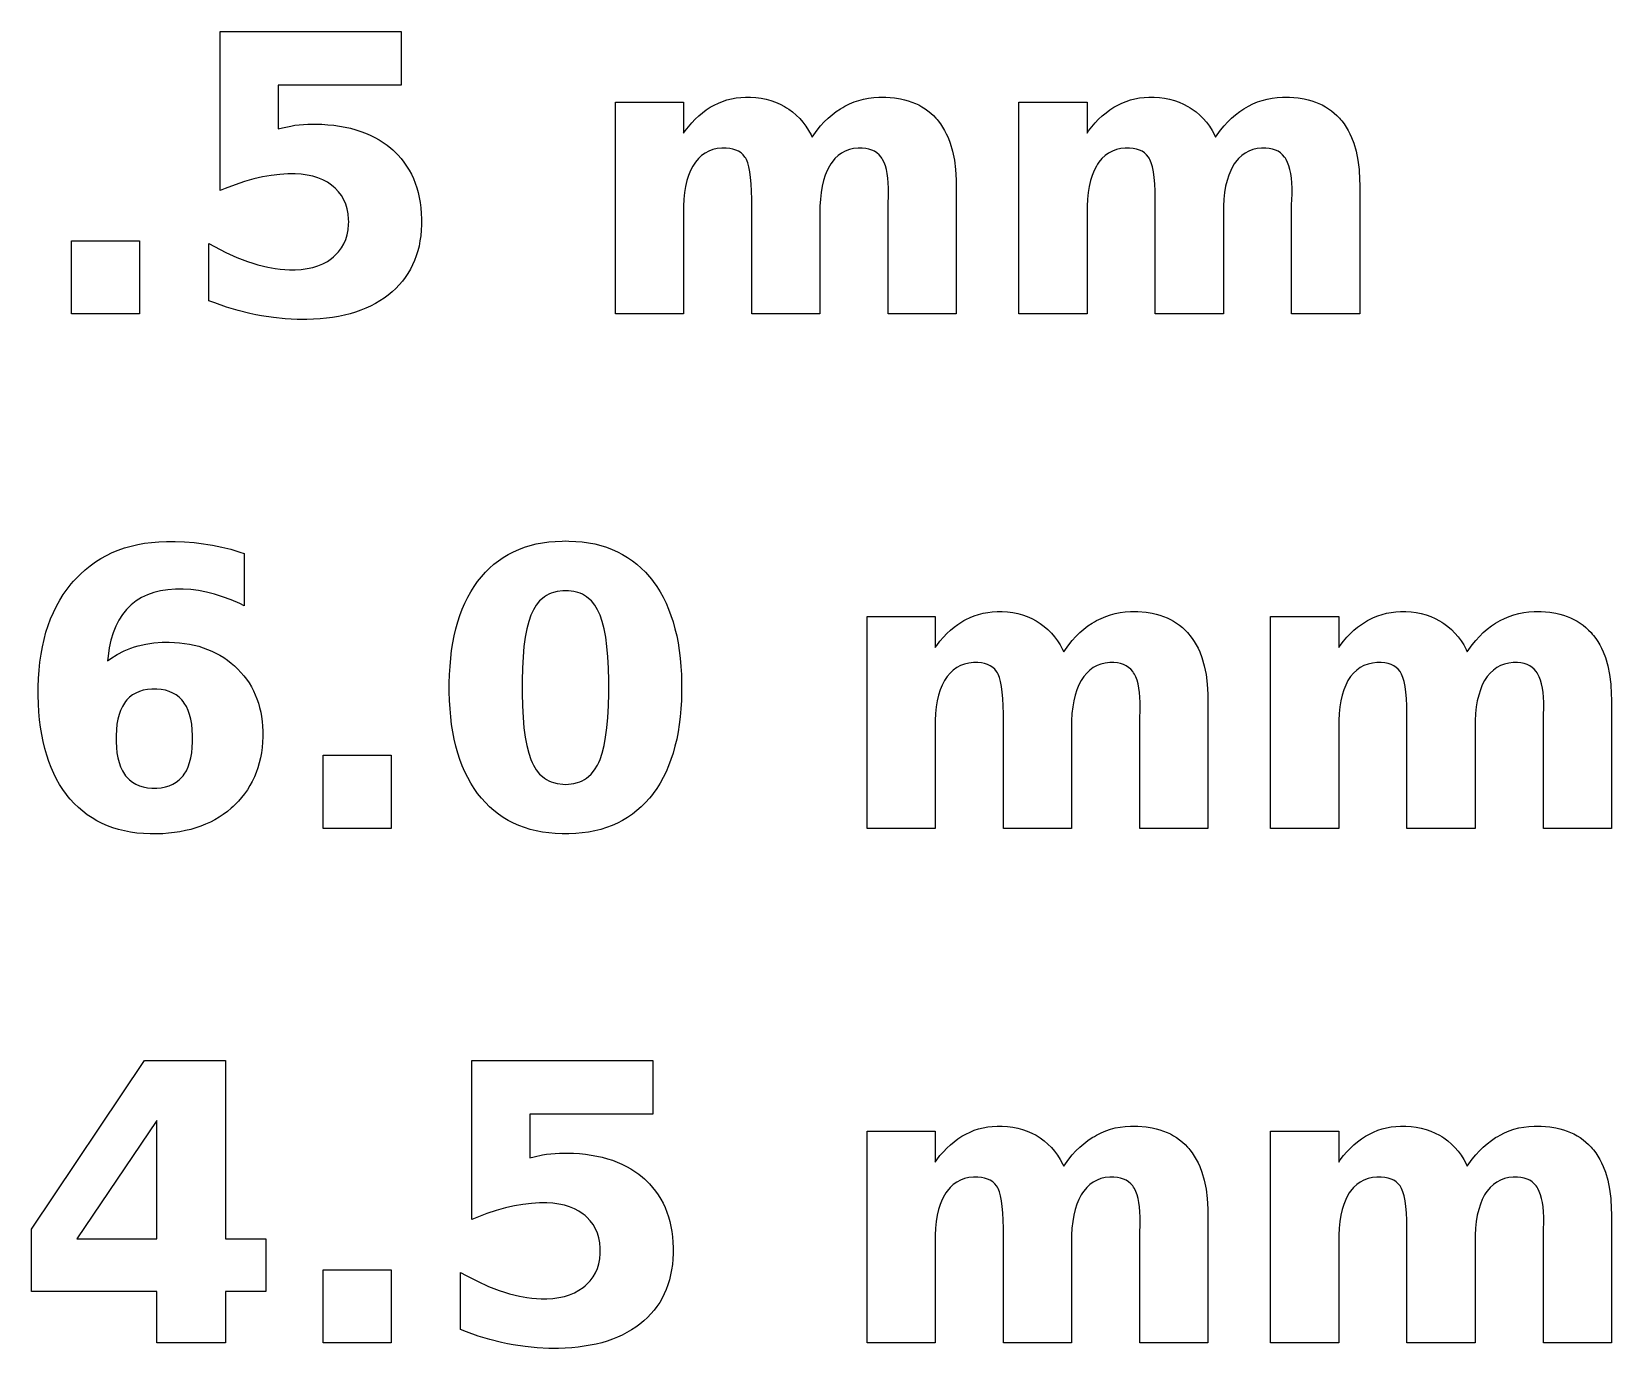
# Model space of a CAD drawing. Header units: millimetres. Extents: x 391 to 499, y 86 to 134.
# Drawn here: x 469.48 to 494.66, y 111.85 to 132.84 of the extents above; entities that cross this region are included whole.
import ezdxf

# ---------------------------------------------------------------- set-up
doc = ezdxf.new("R2010")
doc.units = ezdxf.units.MM
doc.layers.add('LEGEND_TEXT', color=7, linetype='Continuous')

msp = doc.modelspace()

# ---------------------------------------------------------------- linework, layer by layer
at = {"layer": 'LEGEND_TEXT'}
for points in [[(474.001, 131.364), (474.101, 131.361), (474.198, 131.354), (474.293, 131.344), (474.384, 131.332), (474.473, 131.315), (474.558, 131.296), (474.641, 131.274), (474.721, 131.248), (474.799, 131.219), (474.873, 131.187), (474.944, 131.151), (475.013, 131.113), (475.079, 131.071), (475.142, 131.026), (475.202, 130.978), (475.231, 130.952), (475.259, 130.926), (475.313, 130.872), (475.363, 130.816), (475.409, 130.757), (475.452, 130.695), (475.492, 130.631), (475.528, 130.564), (475.56, 130.495), (475.588, 130.424), (475.613, 130.349), (475.635, 130.273), (475.653, 130.193), (475.667, 130.112), (475.678, 130.027), (475.685, 129.941), (475.689, 129.851), (475.689, 129.806), (475.689, 129.76), (475.685, 129.672), (475.677, 129.585), (475.665, 129.502), (475.65, 129.42), (475.63, 129.342), (475.607, 129.265), (475.58, 129.191), (475.548, 129.12), (475.513, 129.051), (475.474, 128.984), (475.431, 128.92), (475.385, 128.859), (475.334, 128.8), (475.28, 128.743), (475.221, 128.689), (475.19, 128.663), (475.159, 128.637), (475.094, 128.589), (475.025, 128.544), (474.954, 128.502), (474.879, 128.463), (474.802, 128.428), (474.721, 128.396), (474.638, 128.366), (474.551, 128.341), (474.462, 128.318), (474.369, 128.299), (474.273, 128.283), (474.175, 128.27), (474.073, 128.26), (473.968, 128.254), (473.861, 128.25), (473.806, 128.25), (473.71, 128.251), (473.519, 128.26), (473.33, 128.279), (473.141, 128.307), (473.048, 128.324), (472.954, 128.344), (472.767, 128.391), (472.58, 128.447), (472.395, 128.513), (472.302, 128.549), (472.302, 129.462), (472.393, 129.411), (472.572, 129.319), (472.747, 129.239), (472.916, 129.173), (472.999, 129.145), (473.081, 129.12), (473.242, 129.081), (473.359, 129.06), (473.435, 129.05), (473.511, 129.044), (473.586, 129.04), (473.622, 129.04), (473.674, 129.041), (473.774, 129.047), (473.868, 129.06), (473.957, 129.079), (474.04, 129.105), (474.117, 129.137), (474.189, 129.176), (474.255, 129.221), (474.286, 129.246), (474.315, 129.273), (474.368, 129.329), (474.414, 129.39), (474.452, 129.455), (474.482, 129.525), (474.505, 129.599), (474.52, 129.678), (474.528, 129.762), (474.529, 129.806), (474.528, 129.85), (474.52, 129.934), (474.505, 130.013), (474.482, 130.088), (474.452, 130.158), (474.414, 130.223), (474.368, 130.284), (474.315, 130.34), (474.286, 130.366), (474.255, 130.391), (474.189, 130.436), (474.117, 130.474), (474.04, 130.506), (473.957, 130.532), (473.868, 130.551), (473.774, 130.564), (473.674, 130.571), (473.622, 130.571), (473.559, 130.57), (473.43, 130.562), (473.296, 130.546), (473.158, 130.521), (473.088, 130.506), (473.017, 130.489), (472.87, 130.447), (472.718, 130.398), (472.56, 130.339), (472.479, 130.306), (472.479, 132.838), (475.364, 132.838), (475.364, 131.984), (473.405, 131.984), (473.405, 131.288), (473.472, 131.305), (473.605, 131.333), (473.672, 131.344), (473.739, 131.353), (473.879, 131.363), (473.95, 131.364)], [(482.438, 131.65), (482.51, 131.686), (482.584, 131.717), (482.66, 131.742), (482.737, 131.763), (482.816, 131.778), (482.897, 131.788), (482.98, 131.794), (483.022, 131.794), (483.093, 131.793), (483.23, 131.782), (483.327, 131.766), (483.389, 131.752), (483.449, 131.735), (483.506, 131.715), (483.562, 131.693), (483.615, 131.668), (483.666, 131.64), (483.715, 131.609), (483.762, 131.575), (483.806, 131.539), (483.849, 131.5), (483.889, 131.458), (483.908, 131.435), (483.927, 131.413), (483.963, 131.366), (483.996, 131.316), (484.027, 131.263), (484.055, 131.208), (484.082, 131.151), (484.116, 131.06), (484.155, 130.93), (484.183, 130.789), (484.202, 130.638), (484.212, 130.477), (484.213, 130.393), (484.213, 128.338), (483.128, 128.338), (483.128, 130.098), (483.13, 130.138), (483.132, 130.179), (483.133, 130.23), (483.134, 130.299), (483.133, 130.343), (483.13, 130.427), (483.123, 130.504), (483.113, 130.575), (483.1, 130.64), (483.084, 130.699), (483.064, 130.752), (483.04, 130.798), (483.028, 130.819), (483.014, 130.839), (482.984, 130.874), (482.949, 130.905), (482.911, 130.93), (482.868, 130.95), (482.822, 130.965), (482.771, 130.976), (482.716, 130.981), (482.687, 130.981), (482.649, 130.98), (482.577, 130.972), (482.509, 130.956), (482.445, 130.933), (482.386, 130.901), (482.331, 130.861), (482.28, 130.814), (482.234, 130.758), (482.213, 130.728), (482.192, 130.695), (482.156, 130.625), (482.124, 130.548), (482.097, 130.463), (482.076, 130.372), (482.059, 130.273), (482.047, 130.167), (482.041, 130.055), (482.039, 129.996), (482.039, 128.338), (480.954, 128.338), (480.954, 130.098), (480.954, 130.166), (480.951, 130.294), (480.945, 130.409), (480.936, 130.512), (480.924, 130.602), (480.909, 130.68), (480.89, 130.745), (480.869, 130.798), (480.858, 130.819), (480.845, 130.839), (480.816, 130.874), (480.783, 130.905), (480.744, 130.93), (480.702, 130.95), (480.654, 130.965), (480.602, 130.976), (480.545, 130.981), (480.514, 130.981), (480.476, 130.98), (480.403, 130.972), (480.334, 130.956), (480.27, 130.933), (480.21, 130.901), (480.154, 130.861), (480.103, 130.813), (480.057, 130.757), (480.035, 130.727), (480.015, 130.694), (479.978, 130.623), (479.946, 130.546), (479.92, 130.462), (479.899, 130.371), (479.883, 130.273), (479.872, 130.168), (479.867, 130.057), (479.866, 129.998), (479.866, 128.338), (478.781, 128.338), (478.781, 131.713), (479.866, 131.713), (479.866, 131.219), (479.891, 131.255), (479.943, 131.322), (479.997, 131.384), (480.052, 131.442), (480.109, 131.496), (480.168, 131.545), (480.229, 131.59), (480.291, 131.631), (480.323, 131.65), (480.356, 131.667), (480.422, 131.699), (480.489, 131.726), (480.559, 131.748), (480.63, 131.767), (480.703, 131.78), (480.777, 131.789), (480.853, 131.794), (480.891, 131.794), (480.935, 131.794), (481.019, 131.788), (481.102, 131.778), (481.181, 131.762), (481.259, 131.741), (481.333, 131.714), (481.405, 131.683), (481.475, 131.646), (481.509, 131.625), (481.542, 131.604), (481.605, 131.557), (481.664, 131.507), (481.719, 131.452), (481.77, 131.393), (481.817, 131.33), (481.859, 131.262), (481.898, 131.19), (481.916, 131.153), (481.942, 131.192), (481.995, 131.265), (482.051, 131.334), (482.11, 131.399), (482.171, 131.458), (482.234, 131.513), (482.3, 131.564), (482.368, 131.609), (482.403, 131.63)], [(488.942, 131.686), (489.016, 131.717), (489.091, 131.742), (489.169, 131.763), (489.248, 131.778), (489.329, 131.788), (489.411, 131.794), (489.453, 131.794), (489.525, 131.793), (489.662, 131.782), (489.759, 131.766), (489.82, 131.752), (489.88, 131.735), (489.938, 131.715), (489.993, 131.693), (490.046, 131.668), (490.097, 131.64), (490.146, 131.609), (490.193, 131.575), (490.238, 131.539), (490.28, 131.5), (490.32, 131.458), (490.34, 131.435), (490.358, 131.413), (490.394, 131.366), (490.427, 131.316), (490.458, 131.263), (490.487, 131.208), (490.513, 131.151), (490.548, 131.06), (490.586, 130.93), (490.615, 130.789), (490.634, 130.638), (490.643, 130.477), (490.644, 130.393), (490.644, 128.338), (489.559, 128.338), (489.559, 130.098), (489.562, 130.138), (489.563, 130.179), (489.565, 130.23), (489.565, 130.299), (489.565, 130.343), (489.561, 130.427), (489.555, 130.504), (489.545, 130.575), (489.532, 130.64), (489.515, 130.699), (489.495, 130.752), (489.472, 130.798), (489.459, 130.819), (489.445, 130.839), (489.415, 130.874), (489.381, 130.905), (489.342, 130.93), (489.3, 130.95), (489.253, 130.965), (489.202, 130.976), (489.148, 130.981), (489.119, 130.981), (489.081, 130.98), (489.009, 130.972), (488.941, 130.956), (488.877, 130.933), (488.818, 130.901), (488.763, 130.861), (488.712, 130.814), (488.666, 130.758), (488.644, 130.728), (488.624, 130.695), (488.587, 130.625), (488.556, 130.548), (488.529, 130.463), (488.507, 130.372), (488.49, 130.273), (488.479, 130.167), (488.472, 130.055), (488.471, 129.996), (488.471, 128.338), (487.386, 128.338), (487.386, 130.098), (487.385, 130.166), (487.382, 130.294), (487.376, 130.409), (487.367, 130.512), (487.355, 130.602), (487.34, 130.68), (487.322, 130.745), (487.301, 130.798), (487.289, 130.819), (487.277, 130.839), (487.248, 130.874), (487.214, 130.905), (487.176, 130.93), (487.133, 130.95), (487.085, 130.965), (487.033, 130.976), (486.976, 130.981), (486.946, 130.981), (486.908, 130.98), (486.834, 130.972), (486.766, 130.956), (486.701, 130.933), (486.641, 130.901), (486.586, 130.861), (486.535, 130.813), (486.488, 130.757), (486.467, 130.727), (486.446, 130.694), (486.409, 130.623), (486.378, 130.546), (486.351, 130.462), (486.33, 130.371), (486.314, 130.273), (486.304, 130.168), (486.298, 130.057), (486.298, 129.998), (486.298, 128.338), (485.213, 128.338), (485.213, 131.713), (486.298, 131.713), (486.298, 131.219), (486.323, 131.255), (486.375, 131.322), (486.428, 131.384), (486.483, 131.442), (486.541, 131.496), (486.6, 131.545), (486.66, 131.59), (486.723, 131.631), (486.755, 131.65), (486.787, 131.667), (486.853, 131.699), (486.921, 131.726), (486.99, 131.748), (487.061, 131.767), (487.134, 131.78), (487.208, 131.789), (487.284, 131.794), (487.323, 131.794), (487.366, 131.794), (487.451, 131.788), (487.533, 131.778), (487.613, 131.762), (487.69, 131.741), (487.765, 131.714), (487.837, 131.683), (487.906, 131.646), (487.94, 131.625), (487.973, 131.604), (488.036, 131.557), (488.096, 131.507), (488.15, 131.452), (488.201, 131.393), (488.248, 131.33), (488.291, 131.262), (488.329, 131.19), (488.347, 131.153), (488.373, 131.192), (488.427, 131.265), (488.483, 131.334), (488.541, 131.399), (488.602, 131.458), (488.666, 131.513), (488.731, 131.564), (488.799, 131.609), (488.834, 131.63), (488.87, 131.65)], [(470.111, 128.338), (470.111, 129.504), (471.196, 129.504), (471.196, 128.338)], [(471.831, 123.953), (471.767, 123.952), (471.645, 123.943), (471.53, 123.925), (471.422, 123.898), (471.321, 123.862), (471.227, 123.817), (471.14, 123.763), (471.061, 123.7), (471.024, 123.665), (470.989, 123.628), (470.924, 123.547), (470.867, 123.458), (470.817, 123.36), (470.775, 123.253), (470.74, 123.138), (470.713, 123.014), (470.693, 122.881), (470.686, 122.811), (470.737, 122.847), (470.84, 122.911), (470.948, 122.967), (471.059, 123.013), (471.117, 123.032), (471.175, 123.049), (471.297, 123.077), (471.424, 123.096), (471.556, 123.105), (471.624, 123.106), (471.667, 123.106), (471.751, 123.103), (471.833, 123.096), (471.913, 123.087), (471.991, 123.074), (472.066, 123.059), (472.14, 123.04), (472.212, 123.017), (472.281, 122.992), (472.349, 122.964), (472.414, 122.932), (472.478, 122.898), (472.539, 122.86), (472.598, 122.819), (472.655, 122.774), (472.71, 122.727), (472.737, 122.702), (472.763, 122.677), (472.812, 122.624), (472.859, 122.57), (472.902, 122.514), (472.941, 122.456), (472.978, 122.395), (473.011, 122.333), (473.041, 122.269), (473.067, 122.203), (473.09, 122.135), (473.11, 122.065), (473.127, 121.993), (473.14, 121.919), (473.15, 121.843), (473.156, 121.766), (473.16, 121.686), (473.16, 121.645), (473.16, 121.6), (473.156, 121.512), (473.149, 121.426), (473.137, 121.342), (473.123, 121.261), (473.104, 121.182), (473.082, 121.105), (473.056, 121.03), (473.026, 120.958), (472.993, 120.888), (472.956, 120.82), (472.915, 120.754), (472.871, 120.69), (472.823, 120.629), (472.771, 120.57), (472.716, 120.513), (472.687, 120.486), (472.657, 120.459), (472.595, 120.408), (472.531, 120.36), (472.464, 120.316), (472.395, 120.275), (472.324, 120.238), (472.249, 120.204), (472.173, 120.173), (472.093, 120.146), (472.012, 120.122), (471.927, 120.102), (471.84, 120.084), (471.751, 120.071), (471.659, 120.061), (471.565, 120.054), (471.468, 120.05), (471.418, 120.05), (471.364, 120.051), (471.257, 120.055), (471.154, 120.064), (471.054, 120.078), (470.957, 120.097), (470.862, 120.12), (470.771, 120.148), (470.683, 120.18), (470.599, 120.217), (470.517, 120.259), (470.438, 120.305), (470.362, 120.356), (470.29, 120.411), (470.221, 120.472), (470.154, 120.536), (470.091, 120.606), (470.06, 120.642), (470.031, 120.68), (469.975, 120.758), (469.922, 120.84), (469.873, 120.925), (469.828, 121.015), (469.787, 121.108), (469.749, 121.206), (469.716, 121.307), (469.686, 121.412), (469.659, 121.521), (469.637, 121.634), (469.618, 121.75), (469.603, 121.871), (469.592, 121.995), (469.584, 122.124), (469.581, 122.256), (469.58, 122.323), (469.581, 122.392), (469.585, 122.528), (469.594, 122.66), (469.607, 122.788), (469.625, 122.913), (469.647, 123.033), (469.673, 123.15), (469.704, 123.263), (469.739, 123.373), (469.778, 123.479), (469.822, 123.581), (469.871, 123.679), (469.923, 123.774), (469.98, 123.865), (470.042, 123.952), (470.108, 124.035), (470.142, 124.076), (470.178, 124.115), (470.252, 124.189), (470.328, 124.259), (470.408, 124.324), (470.492, 124.384), (470.578, 124.438), (470.668, 124.488), (470.761, 124.533), (470.857, 124.573), (470.957, 124.608), (471.06, 124.638), (471.166, 124.663), (471.275, 124.682), (471.388, 124.697), (471.504, 124.707), (471.623, 124.712), (471.684, 124.713), (471.761, 124.712), (471.914, 124.706), (472.065, 124.694), (472.213, 124.676), (472.286, 124.665), (472.359, 124.652), (472.505, 124.622), (472.649, 124.586), (472.793, 124.543), (472.865, 124.52), (472.865, 123.688), (472.794, 123.721), (472.655, 123.78), (472.52, 123.83), (472.389, 123.871), (472.325, 123.888), (472.262, 123.904), (472.137, 123.928), (472.014, 123.944), (471.892, 123.952)], [(479.629, 121.136), (479.587, 121.04), (479.542, 120.948), (479.493, 120.86), (479.44, 120.776), (479.384, 120.696), (479.354, 120.658), (479.323, 120.62), (479.26, 120.549), (479.193, 120.483), (479.124, 120.421), (479.051, 120.364), (478.975, 120.312), (478.896, 120.264), (478.813, 120.221), (478.728, 120.184), (478.639, 120.15), (478.547, 120.122), (478.452, 120.098), (478.354, 120.079), (478.253, 120.065), (478.148, 120.055), (478.04, 120.051), (477.985, 120.05), (477.93, 120.051), (477.822, 120.055), (477.718, 120.065), (477.616, 120.079), (477.518, 120.098), (477.422, 120.122), (477.33, 120.15), (477.241, 120.184), (477.156, 120.221), (477.073, 120.264), (476.994, 120.312), (476.918, 120.364), (476.845, 120.421), (476.775, 120.483), (476.708, 120.549), (476.645, 120.62), (476.614, 120.658), (476.584, 120.696), (476.528, 120.776), (476.475, 120.86), (476.426, 120.948), (476.381, 121.04), (476.34, 121.136), (476.302, 121.235), (476.268, 121.339), (476.238, 121.447), (476.211, 121.559), (476.189, 121.675), (476.17, 121.795), (476.155, 121.918), (476.144, 122.046), (476.136, 122.178), (476.132, 122.314), (476.132, 122.383), (476.132, 122.453), (476.136, 122.589), (476.144, 122.721), (476.155, 122.849), (476.17, 122.973), (476.189, 123.093), (476.211, 123.209), (476.238, 123.321), (476.268, 123.429), (476.302, 123.533), (476.34, 123.633), (476.381, 123.729), (476.426, 123.821), (476.475, 123.909), (476.528, 123.993), (476.584, 124.073), (476.614, 124.111), (476.645, 124.149), (476.708, 124.22), (476.775, 124.286), (476.845, 124.348), (476.918, 124.405), (476.994, 124.457), (477.073, 124.505), (477.156, 124.547), (477.241, 124.585), (477.33, 124.618), (477.422, 124.647), (477.518, 124.671), (477.616, 124.69), (477.718, 124.704), (477.822, 124.713), (477.93, 124.718), (477.985, 124.719), (478.04, 124.718), (478.148, 124.713), (478.253, 124.704), (478.354, 124.69), (478.452, 124.671), (478.547, 124.647), (478.639, 124.618), (478.728, 124.585), (478.813, 124.547), (478.896, 124.505), (478.975, 124.457), (479.051, 124.405), (479.124, 124.348), (479.193, 124.286), (479.26, 124.22), (479.323, 124.149), (479.354, 124.111), (479.384, 124.073), (479.44, 123.993), (479.493, 123.909), (479.542, 123.821), (479.587, 123.729), (479.629, 123.633), (479.666, 123.533), (479.7, 123.429), (479.73, 123.321), (479.757, 123.209), (479.779, 123.093), (479.798, 122.973), (479.813, 122.849), (479.824, 122.721), (479.832, 122.589), (479.836, 122.453), (479.836, 122.383), (479.836, 122.314), (479.832, 122.178), (479.824, 122.046), (479.813, 121.918), (479.798, 121.795), (479.779, 121.675), (479.757, 121.559), (479.73, 121.447), (479.7, 121.339), (479.666, 121.235)], [(478.451, 123.698), (478.398, 123.763), (478.354, 123.804), (478.322, 123.829), (478.289, 123.85), (478.254, 123.869), (478.217, 123.885), (478.179, 123.899), (478.118, 123.914), (478.031, 123.925), (477.985, 123.926), (477.94, 123.925), (477.853, 123.914), (477.792, 123.899), (477.754, 123.885), (477.717, 123.869), (477.682, 123.85), (477.649, 123.829), (477.617, 123.804), (477.573, 123.763), (477.52, 123.698), (477.473, 123.623), (477.452, 123.581), (477.433, 123.536), (477.398, 123.434), (477.368, 123.317), (477.343, 123.184), (477.323, 123.035), (477.308, 122.871), (477.298, 122.691), (477.293, 122.496), (477.292, 122.393), (477.293, 122.288), (477.298, 122.09), (477.308, 121.908), (477.323, 121.742), (477.343, 121.592), (477.368, 121.457), (477.398, 121.338), (477.433, 121.235), (477.452, 121.189), (477.473, 121.147), (477.52, 121.07), (477.573, 121.005), (477.617, 120.963), (477.649, 120.938), (477.682, 120.917), (477.717, 120.897), (477.754, 120.881), (477.792, 120.867), (477.853, 120.852), (477.94, 120.841), (477.985, 120.84), (478.031, 120.841), (478.117, 120.852), (478.178, 120.867), (478.216, 120.881), (478.252, 120.897), (478.287, 120.917), (478.32, 120.938), (478.352, 120.963), (478.396, 121.005), (478.449, 121.07), (478.495, 121.147), (478.516, 121.189), (478.535, 121.235), (478.57, 121.338), (478.6, 121.457), (478.625, 121.592), (478.645, 121.742), (478.66, 121.908), (478.67, 122.09), (478.675, 122.288), (478.676, 122.393), (478.675, 122.496), (478.67, 122.691), (478.661, 122.871), (478.646, 123.035), (478.626, 123.184), (478.601, 123.317), (478.572, 123.434), (478.537, 123.536), (478.518, 123.581), (478.497, 123.623)], [(486.521, 123.486), (486.595, 123.517), (486.671, 123.542), (486.748, 123.563), (486.827, 123.578), (486.908, 123.588), (486.991, 123.594), (487.033, 123.594), (487.105, 123.593), (487.241, 123.582), (487.338, 123.566), (487.4, 123.552), (487.46, 123.535), (487.517, 123.515), (487.573, 123.493), (487.626, 123.468), (487.677, 123.44), (487.726, 123.409), (487.773, 123.375), (487.817, 123.339), (487.86, 123.3), (487.9, 123.258), (487.919, 123.235), (487.938, 123.213), (487.974, 123.166), (488.007, 123.116), (488.038, 123.063), (488.067, 123.008), (488.093, 122.951), (488.128, 122.86), (488.166, 122.73), (488.194, 122.589), (488.213, 122.438), (488.223, 122.277), (488.224, 122.193), (488.224, 120.138), (487.139, 120.138), (487.139, 121.898), (487.141, 121.938), (487.143, 121.979), (487.144, 122.03), (487.145, 122.099), (487.144, 122.143), (487.141, 122.227), (487.134, 122.304), (487.125, 122.375), (487.111, 122.44), (487.095, 122.499), (487.075, 122.552), (487.052, 122.598), (487.039, 122.619), (487.025, 122.639), (486.995, 122.674), (486.96, 122.705), (486.922, 122.73), (486.879, 122.75), (486.833, 122.765), (486.782, 122.776), (486.727, 122.781), (486.698, 122.781), (486.661, 122.78), (486.588, 122.772), (486.52, 122.756), (486.457, 122.733), (486.397, 122.701), (486.342, 122.661), (486.292, 122.614), (486.245, 122.558), (486.224, 122.528), (486.204, 122.495), (486.167, 122.425), (486.135, 122.348), (486.108, 122.263), (486.087, 122.172), (486.07, 122.073), (486.058, 121.967), (486.052, 121.855), (486.05, 121.796), (486.05, 120.138), (484.965, 120.138), (484.965, 121.898), (484.965, 121.966), (484.962, 122.094), (484.956, 122.209), (484.947, 122.312), (484.935, 122.402), (484.92, 122.48), (484.902, 122.545), (484.88, 122.598), (484.869, 122.619), (484.856, 122.639), (484.827, 122.674), (484.794, 122.705), (484.756, 122.73), (484.713, 122.75), (484.665, 122.765), (484.613, 122.776), (484.556, 122.781), (484.525, 122.781), (484.487, 122.78), (484.414, 122.772), (484.345, 122.756), (484.281, 122.733), (484.221, 122.701), (484.165, 122.661), (484.114, 122.613), (484.068, 122.557), (484.046, 122.527), (484.026, 122.494), (483.989, 122.423), (483.957, 122.346), (483.931, 122.262), (483.91, 122.171), (483.894, 122.073), (483.883, 121.968), (483.878, 121.857), (483.877, 121.798), (483.877, 120.138), (482.792, 120.138), (482.792, 123.513), (483.877, 123.513), (483.877, 123.019), (483.903, 123.055), (483.954, 123.122), (484.008, 123.184), (484.063, 123.242), (484.12, 123.296), (484.179, 123.345), (484.24, 123.39), (484.303, 123.431), (484.335, 123.45), (484.367, 123.467), (484.433, 123.499), (484.501, 123.526), (484.57, 123.548), (484.641, 123.567), (484.714, 123.58), (484.788, 123.589), (484.864, 123.594), (484.903, 123.594), (484.946, 123.594), (485.031, 123.588), (485.113, 123.578), (485.193, 123.562), (485.27, 123.541), (485.344, 123.514), (485.416, 123.483), (485.486, 123.446), (485.52, 123.425), (485.553, 123.404), (485.616, 123.357), (485.675, 123.307), (485.73, 123.252), (485.781, 123.193), (485.828, 123.13), (485.87, 123.062), (485.909, 122.99), (485.927, 122.953), (485.953, 122.992), (486.007, 123.065), (486.063, 123.134), (486.121, 123.199), (486.182, 123.258), (486.245, 123.313), (486.311, 123.364), (486.379, 123.409), (486.414, 123.43), (486.449, 123.45)], [(492.881, 123.45), (492.953, 123.486), (493.027, 123.517), (493.102, 123.542), (493.18, 123.563), (493.259, 123.578), (493.34, 123.588), (493.423, 123.594), (493.464, 123.594), (493.536, 123.593), (493.673, 123.582), (493.77, 123.566), (493.832, 123.552), (493.891, 123.535), (493.949, 123.515), (494.004, 123.493), (494.057, 123.468), (494.109, 123.44), (494.157, 123.409), (494.204, 123.375), (494.249, 123.339), (494.291, 123.3), (494.331, 123.258), (494.351, 123.235), (494.37, 123.213), (494.405, 123.166), (494.439, 123.116), (494.47, 123.063), (494.498, 123.008), (494.524, 122.951), (494.559, 122.86), (494.597, 122.73), (494.626, 122.589), (494.645, 122.438), (494.654, 122.277), (494.656, 122.193), (494.656, 120.138), (493.571, 120.138), (493.571, 121.898), (493.573, 121.938), (493.574, 121.979), (493.576, 122.03), (493.576, 122.099), (493.576, 122.143), (493.573, 122.227), (493.566, 122.304), (493.556, 122.375), (493.543, 122.44), (493.526, 122.499), (493.506, 122.552), (493.483, 122.598), (493.47, 122.619), (493.457, 122.639), (493.426, 122.674), (493.392, 122.705), (493.353, 122.73), (493.311, 122.75), (493.264, 122.765), (493.213, 122.776), (493.159, 122.781), (493.13, 122.781), (493.092, 122.78), (493.02, 122.772), (492.952, 122.756), (492.888, 122.733), (492.829, 122.701), (492.774, 122.661), (492.723, 122.614), (492.677, 122.558), (492.655, 122.528), (492.635, 122.495), (492.598, 122.425), (492.567, 122.348), (492.54, 122.263), (492.518, 122.172), (492.502, 122.073), (492.49, 121.967), (492.483, 121.855), (492.482, 121.796), (492.482, 120.138), (491.397, 120.138), (491.397, 121.898), (491.396, 121.966), (491.393, 122.094), (491.387, 122.209), (491.378, 122.312), (491.366, 122.402), (491.351, 122.48), (491.333, 122.545), (491.312, 122.598), (491.3, 122.619), (491.288, 122.639), (491.259, 122.674), (491.225, 122.705), (491.187, 122.73), (491.144, 122.75), (491.097, 122.765), (491.044, 122.776), (490.987, 122.781), (490.957, 122.781), (490.919, 122.78), (490.846, 122.772), (490.777, 122.756), (490.712, 122.733), (490.652, 122.701), (490.597, 122.661), (490.546, 122.613), (490.499, 122.557), (490.478, 122.527), (490.457, 122.494), (490.42, 122.423), (490.389, 122.346), (490.362, 122.262), (490.341, 122.171), (490.325, 122.073), (490.315, 121.968), (490.31, 121.857), (490.309, 121.798), (490.309, 120.138), (489.224, 120.138), (489.224, 123.513), (490.309, 123.513), (490.309, 123.019), (490.334, 123.055), (490.386, 123.122), (490.439, 123.184), (490.495, 123.242), (490.552, 123.296), (490.611, 123.345), (490.671, 123.39), (490.734, 123.431), (490.766, 123.45), (490.798, 123.467), (490.864, 123.499), (490.932, 123.526), (491.001, 123.548), (491.073, 123.567), (491.145, 123.58), (491.219, 123.589), (491.295, 123.594), (491.334, 123.594), (491.377, 123.594), (491.462, 123.588), (491.544, 123.578), (491.624, 123.562), (491.701, 123.541), (491.776, 123.514), (491.848, 123.483), (491.917, 123.446), (491.951, 123.425), (491.984, 123.404), (492.048, 123.357), (492.107, 123.307), (492.162, 123.252), (492.213, 123.193), (492.259, 123.13), (492.302, 123.062), (492.341, 122.99), (492.358, 122.953), (492.384, 122.992), (492.438, 123.065), (492.494, 123.134), (492.553, 123.199), (492.613, 123.258), (492.677, 123.313), (492.742, 123.364), (492.81, 123.409), (492.845, 123.43)], [(470.922, 122.08), (470.893, 122.019), (470.87, 121.951), (470.851, 121.877), (470.836, 121.797), (470.827, 121.71), (470.822, 121.618), (470.821, 121.569), (470.822, 121.52), (470.827, 121.428), (470.836, 121.342), (470.851, 121.261), (470.87, 121.187), (470.893, 121.12), (470.922, 121.058), (470.955, 121.002), (470.974, 120.977), (470.993, 120.953), (471.036, 120.91), (471.084, 120.873), (471.136, 120.842), (471.193, 120.818), (471.255, 120.799), (471.322, 120.787), (471.393, 120.781), (471.431, 120.78), (471.469, 120.781), (471.54, 120.787), (471.608, 120.799), (471.67, 120.818), (471.727, 120.842), (471.78, 120.873), (471.827, 120.91), (471.87, 120.953), (471.89, 120.977), (471.908, 121.002), (471.942, 121.058), (471.97, 121.12), (471.994, 121.187), (472.013, 121.261), (472.027, 121.342), (472.037, 121.428), (472.042, 121.52), (472.042, 121.569), (472.042, 121.618), (472.037, 121.71), (472.027, 121.797), (472.013, 121.877), (471.994, 121.951), (471.97, 122.019), (471.942, 122.08), (471.908, 122.136), (471.89, 122.161), (471.87, 122.185), (471.827, 122.228), (471.78, 122.265), (471.727, 122.296), (471.67, 122.321), (471.608, 122.34), (471.54, 122.352), (471.469, 122.358), (471.431, 122.359), (471.393, 122.358), (471.322, 122.352), (471.255, 122.34), (471.193, 122.321), (471.136, 122.296), (471.084, 122.265), (471.036, 122.228), (470.993, 122.185), (470.974, 122.161), (470.955, 122.136)], [(475.207, 120.138), (474.122, 120.138), (474.122, 121.304), (475.207, 121.304)], [(469.475, 113.752), (471.277, 116.438), (472.567, 116.438), (472.567, 113.598), (473.208, 113.598), (473.208, 112.758), (472.567, 112.758), (472.567, 111.938), (471.469, 111.938), (471.469, 112.758), (469.475, 112.758)], [(477.961, 114.964), (478.012, 114.964), (478.112, 114.961), (478.21, 114.954), (478.304, 114.944), (478.395, 114.932), (478.484, 114.915), (478.57, 114.896), (478.653, 114.874), (478.733, 114.848), (478.81, 114.819), (478.884, 114.787), (478.956, 114.751), (479.024, 114.713), (479.09, 114.671), (479.153, 114.626), (479.213, 114.578), (479.242, 114.552), (479.27, 114.526), (479.324, 114.472), (479.374, 114.416), (479.421, 114.357), (479.464, 114.295), (479.503, 114.231), (479.539, 114.164), (479.571, 114.095), (479.6, 114.024), (479.625, 113.949), (479.646, 113.873), (479.664, 113.793), (479.678, 113.712), (479.689, 113.627), (479.696, 113.541), (479.7, 113.451), (479.7, 113.406), (479.7, 113.36), (479.696, 113.272), (479.688, 113.185), (479.676, 113.102), (479.661, 113.02), (479.641, 112.942), (479.618, 112.865), (479.591, 112.791), (479.56, 112.72), (479.524, 112.651), (479.486, 112.584), (479.443, 112.52), (479.396, 112.459), (479.345, 112.4), (479.291, 112.343), (479.232, 112.289), (479.202, 112.263), (479.17, 112.237), (479.105, 112.189), (479.036, 112.144), (478.965, 112.102), (478.89, 112.063), (478.813, 112.028), (478.733, 111.996), (478.649, 111.966), (478.562, 111.941), (478.473, 111.918), (478.38, 111.899), (478.285, 111.883), (478.186, 111.87), (478.084, 111.86), (477.979, 111.854), (477.872, 111.85), (477.817, 111.85), (477.721, 111.851), (477.531, 111.86), (477.341, 111.879), (477.153, 111.907), (477.059, 111.924), (476.965, 111.944), (476.778, 111.991), (476.592, 112.047), (476.406, 112.113), (476.313, 112.149), (476.313, 113.062), (476.404, 113.011), (476.583, 112.919), (476.758, 112.839), (476.927, 112.773), (477.01, 112.745), (477.092, 112.72), (477.253, 112.681), (477.37, 112.66), (477.447, 112.65), (477.522, 112.644), (477.597, 112.64), (477.633, 112.64), (477.685, 112.641), (477.785, 112.647), (477.879, 112.66), (477.968, 112.679), (478.051, 112.705), (478.128, 112.737), (478.2, 112.776), (478.266, 112.821), (478.297, 112.846), (478.326, 112.873), (478.38, 112.929), (478.425, 112.99), (478.463, 113.055), (478.494, 113.125), (478.516, 113.199), (478.531, 113.278), (478.539, 113.362), (478.54, 113.406), (478.539, 113.45), (478.531, 113.534), (478.516, 113.613), (478.494, 113.688), (478.463, 113.758), (478.425, 113.823), (478.38, 113.884), (478.326, 113.94), (478.297, 113.966), (478.266, 113.991), (478.2, 114.036), (478.128, 114.074), (478.051, 114.106), (477.968, 114.132), (477.879, 114.151), (477.785, 114.164), (477.685, 114.171), (477.633, 114.171), (477.57, 114.17), (477.441, 114.162), (477.307, 114.146), (477.17, 114.121), (477.099, 114.106), (477.028, 114.089), (476.881, 114.047), (476.729, 113.998), (476.571, 113.939), (476.491, 113.906), (476.491, 116.438), (479.375, 116.438), (479.375, 115.584), (477.416, 115.584), (477.416, 114.888), (477.483, 114.905), (477.616, 114.933), (477.683, 114.944), (477.75, 114.953), (477.89, 114.963)], [(470.198, 113.598), (471.469, 113.598), (471.469, 115.482)], [(486.449, 115.25), (486.521, 115.286), (486.595, 115.317), (486.671, 115.342), (486.748, 115.363), (486.827, 115.378), (486.908, 115.388), (486.991, 115.394), (487.033, 115.394), (487.105, 115.393), (487.241, 115.382), (487.338, 115.366), (487.4, 115.352), (487.46, 115.335), (487.517, 115.315), (487.573, 115.293), (487.626, 115.268), (487.677, 115.24), (487.726, 115.209), (487.773, 115.175), (487.817, 115.139), (487.86, 115.1), (487.9, 115.058), (487.919, 115.035), (487.938, 115.013), (487.974, 114.966), (488.007, 114.916), (488.038, 114.863), (488.067, 114.808), (488.093, 114.751), (488.128, 114.66), (488.166, 114.53), (488.194, 114.389), (488.213, 114.238), (488.223, 114.077), (488.224, 113.993), (488.224, 111.938), (487.139, 111.938), (487.139, 113.698), (487.141, 113.738), (487.143, 113.779), (487.144, 113.83), (487.145, 113.899), (487.144, 113.943), (487.141, 114.027), (487.134, 114.104), (487.125, 114.175), (487.111, 114.24), (487.095, 114.299), (487.075, 114.352), (487.052, 114.398), (487.039, 114.419), (487.025, 114.439), (486.995, 114.474), (486.96, 114.505), (486.922, 114.53), (486.879, 114.55), (486.833, 114.565), (486.782, 114.576), (486.727, 114.581), (486.698, 114.581), (486.661, 114.58), (486.588, 114.572), (486.52, 114.556), (486.457, 114.533), (486.397, 114.501), (486.342, 114.461), (486.292, 114.414), (486.245, 114.358), (486.224, 114.328), (486.204, 114.295), (486.167, 114.225), (486.135, 114.148), (486.108, 114.063), (486.087, 113.972), (486.07, 113.873), (486.058, 113.767), (486.052, 113.655), (486.05, 113.596), (486.05, 111.938), (484.965, 111.938), (484.965, 113.698), (484.965, 113.766), (484.962, 113.894), (484.956, 114.009), (484.947, 114.112), (484.935, 114.202), (484.92, 114.28), (484.902, 114.345), (484.88, 114.398), (484.869, 114.419), (484.856, 114.439), (484.827, 114.474), (484.794, 114.505), (484.756, 114.53), (484.713, 114.55), (484.665, 114.565), (484.613, 114.576), (484.556, 114.581), (484.525, 114.581), (484.487, 114.58), (484.414, 114.572), (484.345, 114.556), (484.281, 114.533), (484.221, 114.501), (484.165, 114.461), (484.114, 114.413), (484.068, 114.357), (484.046, 114.327), (484.026, 114.294), (483.989, 114.223), (483.957, 114.146), (483.931, 114.062), (483.91, 113.971), (483.894, 113.873), (483.883, 113.768), (483.878, 113.657), (483.877, 113.598), (483.877, 111.938), (482.792, 111.938), (482.792, 115.313), (483.877, 115.313), (483.877, 114.819), (483.903, 114.855), (483.954, 114.922), (484.008, 114.984), (484.063, 115.042), (484.12, 115.096), (484.179, 115.145), (484.24, 115.19), (484.303, 115.231), (484.335, 115.25), (484.367, 115.267), (484.433, 115.299), (484.501, 115.326), (484.57, 115.348), (484.641, 115.367), (484.714, 115.38), (484.788, 115.389), (484.864, 115.394), (484.903, 115.394), (484.946, 115.394), (485.031, 115.388), (485.113, 115.378), (485.193, 115.362), (485.27, 115.341), (485.344, 115.314), (485.416, 115.283), (485.486, 115.246), (485.52, 115.225), (485.553, 115.204), (485.616, 115.157), (485.675, 115.107), (485.73, 115.052), (485.781, 114.993), (485.828, 114.93), (485.87, 114.862), (485.909, 114.79), (485.927, 114.753), (485.953, 114.792), (486.007, 114.865), (486.063, 114.934), (486.121, 114.999), (486.182, 115.058), (486.245, 115.113), (486.311, 115.164), (486.379, 115.209), (486.414, 115.23)], [(492.953, 115.286), (493.027, 115.317), (493.102, 115.342), (493.18, 115.363), (493.259, 115.378), (493.34, 115.388), (493.423, 115.394), (493.464, 115.394), (493.536, 115.393), (493.673, 115.382), (493.77, 115.366), (493.832, 115.352), (493.891, 115.335), (493.949, 115.315), (494.004, 115.293), (494.057, 115.268), (494.109, 115.24), (494.157, 115.209), (494.204, 115.175), (494.249, 115.139), (494.291, 115.1), (494.331, 115.058), (494.351, 115.035), (494.37, 115.013), (494.405, 114.966), (494.439, 114.916), (494.47, 114.863), (494.498, 114.808), (494.524, 114.751), (494.559, 114.66), (494.597, 114.53), (494.626, 114.389), (494.645, 114.238), (494.654, 114.077), (494.656, 113.993), (494.656, 111.938), (493.571, 111.938), (493.571, 113.698), (493.573, 113.738), (493.574, 113.779), (493.576, 113.83), (493.576, 113.899), (493.576, 113.943), (493.573, 114.027), (493.566, 114.104), (493.556, 114.175), (493.543, 114.24), (493.526, 114.299), (493.506, 114.352), (493.483, 114.398), (493.47, 114.419), (493.457, 114.439), (493.426, 114.474), (493.392, 114.505), (493.353, 114.53), (493.311, 114.55), (493.264, 114.565), (493.213, 114.576), (493.159, 114.581), (493.13, 114.581), (493.092, 114.58), (493.02, 114.572), (492.952, 114.556), (492.888, 114.533), (492.829, 114.501), (492.774, 114.461), (492.723, 114.414), (492.677, 114.358), (492.655, 114.328), (492.635, 114.295), (492.598, 114.225), (492.567, 114.148), (492.54, 114.063), (492.518, 113.972), (492.502, 113.873), (492.49, 113.767), (492.483, 113.655), (492.482, 113.596), (492.482, 111.938), (491.397, 111.938), (491.397, 113.698), (491.396, 113.766), (491.393, 113.894), (491.387, 114.009), (491.378, 114.112), (491.366, 114.202), (491.351, 114.28), (491.333, 114.345), (491.312, 114.398), (491.3, 114.419), (491.288, 114.439), (491.259, 114.474), (491.225, 114.505), (491.187, 114.53), (491.144, 114.55), (491.097, 114.565), (491.044, 114.576), (490.987, 114.581), (490.957, 114.581), (490.919, 114.58), (490.846, 114.572), (490.777, 114.556), (490.712, 114.533), (490.652, 114.501), (490.597, 114.461), (490.546, 114.413), (490.499, 114.357), (490.478, 114.327), (490.457, 114.294), (490.42, 114.223), (490.389, 114.146), (490.362, 114.062), (490.341, 113.971), (490.325, 113.873), (490.315, 113.768), (490.31, 113.657), (490.309, 113.598), (490.309, 111.938), (489.224, 111.938), (489.224, 115.313), (490.309, 115.313), (490.309, 114.819), (490.334, 114.855), (490.386, 114.922), (490.439, 114.984), (490.495, 115.042), (490.552, 115.096), (490.611, 115.145), (490.671, 115.19), (490.734, 115.231), (490.766, 115.25), (490.798, 115.267), (490.864, 115.299), (490.932, 115.326), (491.001, 115.348), (491.073, 115.367), (491.145, 115.38), (491.219, 115.389), (491.295, 115.394), (491.334, 115.394), (491.377, 115.394), (491.462, 115.388), (491.544, 115.378), (491.624, 115.362), (491.701, 115.341), (491.776, 115.314), (491.848, 115.283), (491.917, 115.246), (491.951, 115.225), (491.984, 115.204), (492.048, 115.157), (492.107, 115.107), (492.162, 115.052), (492.213, 114.993), (492.259, 114.93), (492.302, 114.862), (492.341, 114.79), (492.358, 114.753), (492.384, 114.792), (492.438, 114.865), (492.494, 114.934), (492.553, 114.999), (492.613, 115.058), (492.677, 115.113), (492.742, 115.164), (492.81, 115.209), (492.845, 115.23), (492.881, 115.25)], [(475.207, 111.938), (474.122, 111.938), (474.122, 113.104), (475.207, 113.104)]]:
    msp.add_lwpolyline(points, close=True, dxfattribs=at)

doc.saveas('drawing.dxf')
